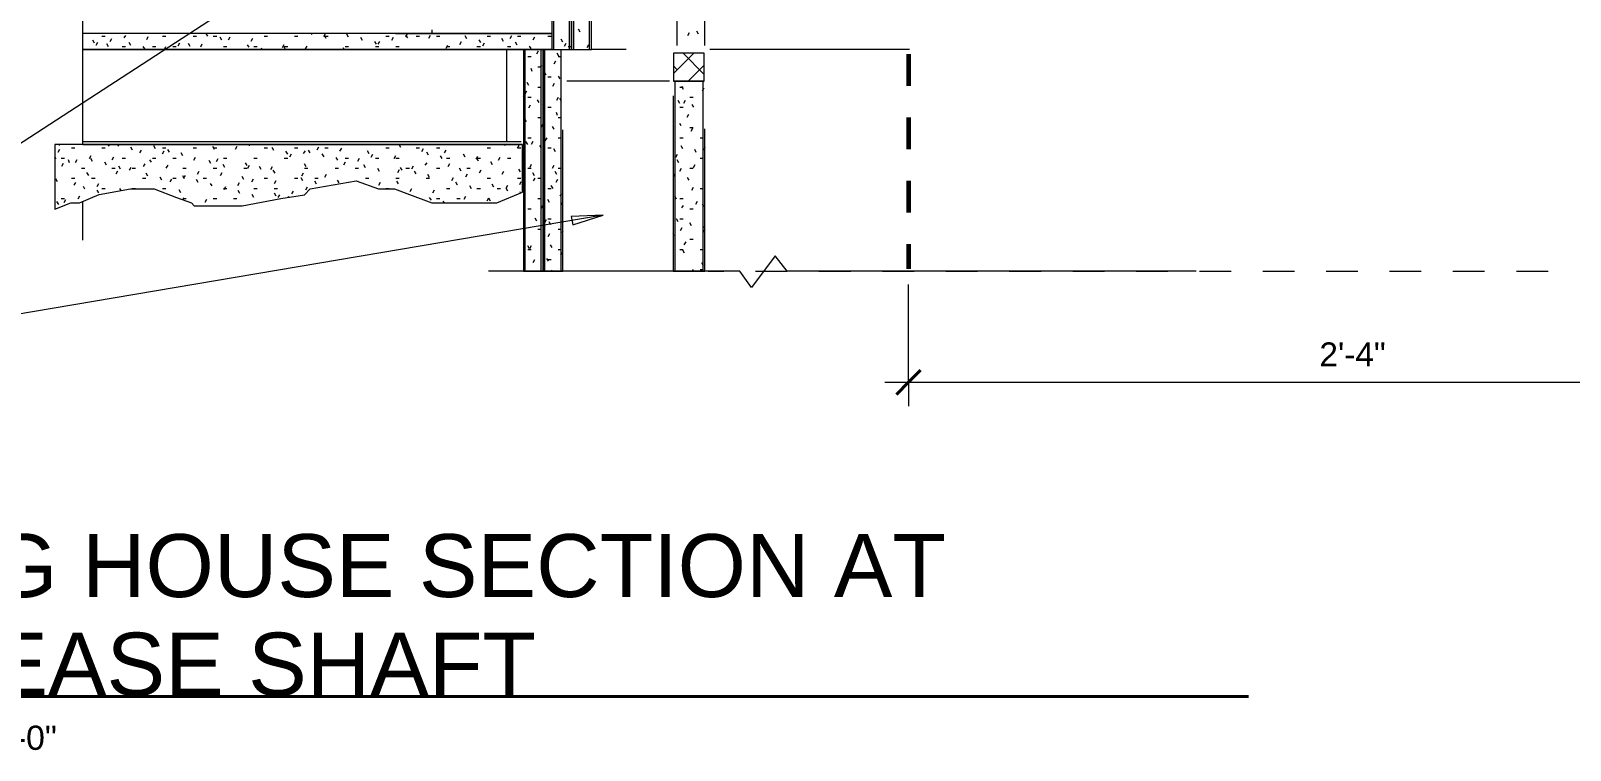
# Model space of a CAD drawing. Header units: inches. Extents: x -293 to 39679, y -468 to 488.
# Drawn here: x 424.89 to 474.6, y 373.6 to 396.82 of the extents above; entities that cross this region are included whole.
import ezdxf

# ---------------------------------------------------------------- set-up
doc = ezdxf.new("R2010")
doc.units = ezdxf.units.IN
doc.header["$MEASUREMENT"] = 0
doc.layers.add('PDF_Geometry', color=7, linetype='Continuous')
doc.layers.add('PDF_Text', color=7, linetype='Continuous')
doc.styles.add('PDF Arial', font='arial.ttf')

msp = doc.modelspace()

# ---------------------------------------------------------------- linework, layer by layer
at = {"layer": 'PDF_Geometry', "color": 253, "lineweight": 9, "true_color": 0xa9a9a9}
for points in [[(441.71157, 412.70827), (441.71157, 396.21502)], [(441.77979, 396.21502), (441.77979, 412.70827)], [(442.28454, 396.21502), (442.28454, 412.70827)], [(442.35275, 412.70827), (442.35275, 396.21502)], [(442.35275, 396.21502), (442.35275, 412.70827)], [(442.42096, 396.21502), (442.42096, 412.70827)], [(442.92572, 396.21502), (442.92572, 412.70827)], [(442.99393, 396.21502), (442.99393, 412.70827)], [(445.76327, 396.3378), (445.76327, 412.69463)], [(446.65, 396.3378), (446.65, 412.69463)], [(426.56889, 393.14556), (426.56889, 398.95707)], [(441.71157, 396.73342), (426.56889, 396.73342)], [(427.94673, 396.66521), (427.89217, 396.58336)], [(429.42008, 396.71978), (429.42008, 396.73342)], [(430.60694, 396.63792), (430.55237, 396.73342)], [(432.06664, 396.71978), (432.06664, 396.73342)], [(433.97653, 396.69249), (433.94924, 396.73342)], [(434.39943, 396.71978), (434.34486, 396.62428)], [(434.42671, 396.56971), (434.37215, 396.66521)], [(435.14974, 396.61064), (435.09517, 396.70613)], [(437.85087, 396.71978), (436.66401, 396.71978)], [(437.04599, 396.70613), (436.99142, 396.61064)], [(437.05963, 396.58336), (437.00506, 396.67885)], [(437.78266, 396.66521), (437.72809, 396.56971)], [(437.85087, 396.71978), (437.85087, 396.84255)], [(441.71157, 396.71978), (437.85087, 396.71978)], [(438.96952, 396.55607), (438.91495, 396.65157)], [(440.41558, 396.65157), (440.36101, 396.55607)], [(442.62559, 396.77434), (442.57102, 396.86984)], [(446.14525, 396.74706), (446.09068, 396.65157)], [(446.44537, 396.70613), (446.3908, 396.80163)], [(426.56889, 396.21502), (441.71157, 396.21502)], [(441.71157, 396.21502), (426.56889, 396.21502)], [(426.95086, 396.41965), (426.8963, 396.51515)], [(427.04636, 396.43329), (426.99179, 396.3378)], [(427.18278, 396.63792), (427.29191, 396.63792)], [(427.40105, 396.29687), (427.34648, 396.39237)], [(427.49655, 396.55607), (427.44198, 396.46058)], [(427.8376, 396.31051), (427.94673, 396.31051)], [(428.12408, 396.3378), (428.06951, 396.43329)], [(428.57427, 396.22866), (428.5197, 396.31051)], [(428.66976, 396.62428), (428.62884, 396.52879)], [(428.81983, 396.31051), (428.92896, 396.31051)], [(429.14724, 396.63792), (429.25637, 396.63792)], [(429.24273, 396.29687), (429.2018, 396.21502)], [(429.47464, 396.31051), (429.58378, 396.31051)], [(429.69292, 396.41965), (429.63835, 396.32416)], [(430.03397, 396.31051), (429.9794, 396.40601)], [(430.12946, 396.63792), (430.2386, 396.63792)], [(430.41595, 396.37872), (430.37502, 396.28323)], [(430.78428, 396.63792), (430.89342, 396.63792)], [(431.05712, 396.51515), (431.00256, 396.61064)], [(431.11169, 396.31051), (431.22083, 396.31051)], [(431.31632, 396.61064), (431.26176, 396.51515)], [(431.94386, 396.28323), (431.88929, 396.36508)], [(432.05299, 396.56971), (431.99843, 396.47422)], [(432.09392, 396.31051), (432.20306, 396.31051)], [(432.36676, 396.21502), (432.33948, 396.25595)], [(432.42133, 396.63792), (432.53047, 396.63792)], [(433.06251, 396.36508), (433.00794, 396.26959)], [(433.07615, 396.31051), (433.18529, 396.31051)], [(433.11708, 396.21502), (433.07615, 396.29687)], [(433.40356, 396.63792), (433.5127, 396.63792)], [(433.79918, 396.32416), (433.74461, 396.22866)], [(434.38579, 396.63792), (434.49492, 396.63792)], [(435.01332, 396.21502), (434.98604, 396.26959)], [(435.04061, 396.31051), (435.14974, 396.31051)], [(435.59993, 396.5015), (435.54536, 396.597)], [(436.05012, 396.37872), (435.99555, 396.47422)], [(436.02283, 396.31051), (436.13197, 396.31051)], [(436.14561, 396.47422), (436.09105, 396.37872)], [(436.35024, 396.63792), (436.45938, 396.63792)], [(436.5958, 396.597), (436.54123, 396.5015)], [(436.67765, 396.31051), (436.78679, 396.31051)], [(436.89593, 396.21502), (436.89593, 396.22866)], [(437.33247, 396.63792), (437.44161, 396.63792)], [(437.8918, 396.21502), (437.8918, 396.21502)], [(437.98729, 396.63792), (438.09643, 396.63792)], [(438.34199, 396.3378), (438.28742, 396.2423)], [(438.3147, 396.31051), (438.42384, 396.31051)], [(438.79217, 396.46058), (438.73761, 396.36508)], [(439.29693, 396.31051), (439.40607, 396.31051)], [(439.41971, 396.43329), (439.36514, 396.52879)], [(439.52884, 396.41965), (439.47428, 396.32416)], [(439.62434, 396.63792), (439.73348, 396.63792)], [(440.15638, 396.47422), (440.10181, 396.56971)], [(440.25187, 396.21502), (440.25187, 393.24105)], [(440.27916, 396.31051), (440.38829, 396.31051)], [(440.59293, 396.35144), (440.53836, 396.44693)], [(440.60657, 396.63792), (440.7157, 396.63792)], [(440.79756, 396.21502), (440.79756, 389.05294)], [(441.43873, 396.21502), (440.79756, 396.21502)], [(440.85212, 389.05294), (440.85212, 396.21502)], [(441.04311, 396.2423), (440.98855, 396.32416)], [(441.15225, 396.61064), (441.09768, 396.51515)], [(441.27503, 396.16045), (441.22046, 396.06496)], [(441.37052, 389.05294), (441.37052, 396.21502)], [(441.43873, 396.21502), (441.43873, 389.05294)], [(441.71157, 396.21502), (441.43873, 396.21502)], [(441.43873, 389.05294), (441.43873, 396.21502)], [(441.4933, 389.05294), (441.4933, 396.21502)], [(441.5888, 396.63792), (441.69793, 396.63792)], [(441.71157, 396.21502), (442.35275, 396.21502)], [(442.06627, 396.44693), (442.0117, 396.54243)], [(442.0117, 389.05294), (442.0117, 396.21502)], [(442.16176, 396.40601), (442.10719, 396.31051)], [(442.24362, 396.31051), (442.35275, 396.31051)], [(442.35275, 396.31051), (442.35275, 396.31051)], [(442.35275, 396.21502), (442.99393, 396.21502)], [(442.89843, 396.36508), (442.84387, 396.26959)], [(444.11258, 396.21502), (442.99393, 396.21502)], [(453.2664, 396.21502), (446.81371, 396.21502)], [(440.93398, 395.9831), (441.04311, 395.9831)], [(441.26139, 395.6557), (441.37052, 395.6557)], [(441.38417, 395.71026), (441.3296, 395.62841)], [(441.83435, 395.83304), (441.77979, 395.73755)], [(441.94349, 395.99675), (441.88892, 396.09224)], [(441.91621, 395.9831), (442.02534, 395.9831)], [(441.08404, 395.50563), (441.04311, 395.60113)], [(441.53423, 395.38285), (441.47966, 395.47835)], [(441.5888, 395.32829), (441.69793, 395.32829)], [(441.98442, 395.26008), (441.92985, 395.35557)], [(445.51771, 395.19187), (442.20269, 395.19187)], [(446.63636, 395.19187), (445.64049, 395.19187)], [(445.69506, 389.05294), (445.69506, 395.19187)], [(446.59543, 389.05294), (446.59543, 395.19187)], [(440.85212, 394.60526), (440.79756, 394.70075)], [(440.89305, 394.86446), (440.83848, 394.76896)], [(440.9749, 395.05544), (440.92034, 395.15094)], [(440.93398, 394.67347), (441.04311, 394.67347)], [(441.26139, 395.00088), (441.37052, 395.00088)], [(441.79343, 395.11001), (441.73886, 395.01452)], [(441.91621, 394.65982), (441.86164, 394.56433)], [(445.62685, 394.71439), (445.62685, 389.05294)], [(445.84512, 395.00088), (445.95426, 395.00088)], [(445.9679, 394.91902), (445.91333, 395.01452)], [(446.17253, 394.67347), (446.28167, 394.67347)], [(446.62272, 394.95995), (446.56815, 394.86446)], [(441.01583, 394.41427), (440.96126, 394.31877)], [(441.30231, 394.49612), (441.24774, 394.59161)], [(441.43873, 394.48248), (441.41145, 394.44155)], [(441.46602, 394.53705), (441.43873, 394.48248)], [(441.5888, 394.34606), (441.69793, 394.34606)], [(441.90256, 394.08686), (441.86164, 394.18235)], [(442.02534, 394.53705), (441.97077, 394.63254)], [(445.84512, 394.46884), (445.79055, 394.56433)], [(445.84512, 394.34606), (445.95426, 394.34606)], [(446.02247, 394.56433), (445.9679, 394.46884)], [(446.29531, 394.34606), (446.24074, 394.44155)], [(440.89305, 393.88223), (440.83848, 393.97772)], [(441.26139, 394.01865), (441.37052, 394.01865)], [(441.42509, 393.80037), (441.37052, 393.71852)], [(441.79343, 393.63667), (441.73886, 393.73216)], [(441.91621, 394.01865), (442.02534, 394.01865)], [(445.62685, 394.01865), (445.62685, 394.01865)], [(445.88605, 393.74581), (445.84512, 393.82766)], [(446.1316, 394.11414), (446.07703, 394.01865)], [(446.17253, 393.69124), (446.28167, 393.69124)], [(440.93398, 393.14556), (440.87941, 393.24105)], [(440.93398, 393.36383), (441.04311, 393.36383)], [(441.09768, 393.24105), (441.04311, 393.14556)], [(441.54787, 393.36383), (441.4933, 393.26833)], [(441.91621, 393.36383), (442.02534, 393.36383)], [(442.06627, 389.05294), (442.06627, 393.62303)], [(445.64049, 393.25469), (445.62685, 393.24105)], [(445.84512, 393.36383), (445.95426, 393.36383)], [(446.25438, 393.66395), (446.19981, 393.56846)], [(446.49994, 393.36383), (446.60908, 393.36383)], [(446.65, 389.05294), (446.65, 393.65031)], [(425.70944, 392.68173), (425.66851, 392.73629)], [(425.81857, 392.98185), (425.764, 392.88636)], [(425.81857, 393.11827), (425.81857, 393.14556)], [(425.87314, 392.70901), (425.98228, 392.70901)], [(426.20055, 393.03642), (426.30969, 393.03642)], [(426.66438, 393.14556), (426.65074, 393.13191)], [(426.82808, 392.77722), (426.77352, 392.68173)], [(426.88265, 392.59987), (426.82808, 392.69537)], [(427.18278, 393.03642), (427.29191, 393.03642)], [(427.42834, 393.14556), (427.38741, 393.09099)], [(427.56476, 392.73629), (427.51019, 392.6408)], [(427.72846, 393.09099), (427.70118, 393.14556)], [(427.8376, 392.70901), (427.94673, 392.70901)], [(428.17865, 392.96821), (428.12408, 393.0637)], [(428.45149, 392.96821), (428.39692, 392.87271)], [(428.81983, 392.70901), (428.92896, 392.70901)], [(428.91532, 393.00914), (428.86075, 393.10463)], [(429.18816, 392.92728), (429.13359, 392.83179)], [(429.14724, 393.03642), (429.25637, 393.03642)], [(429.36551, 392.9), (429.31094, 392.98185)], [(429.47464, 392.70901), (429.58378, 392.70901)], [(429.80205, 392.77722), (429.74749, 392.87271)], [(430.12946, 393.03642), (430.2386, 393.03642)], [(430.19767, 392.72265), (430.14311, 392.62716)], [(430.82521, 392.98185), (430.77064, 393.07735)], [(430.78428, 393.03642), (430.89342, 393.03642)], [(430.93435, 392.68173), (430.87978, 392.58623)], [(431.11169, 392.70901), (431.22083, 392.70901)], [(431.54824, 393.07735), (431.49367, 392.98185)], [(431.9575, 393.14556), (431.94386, 393.10463)], [(432.09392, 392.70901), (432.20306, 392.70901)], [(432.42133, 393.03642), (432.53047, 393.03642)], [(432.7351, 392.95457), (432.68053, 393.05006)], [(433.07615, 392.70901), (433.18529, 392.70901)], [(433.18529, 392.83179), (433.13072, 392.92728)], [(433.29442, 392.83179), (433.23985, 392.73629)], [(433.40356, 393.03642), (433.5127, 393.03642)], [(433.74461, 392.94092), (433.69004, 392.85907)], [(433.90832, 392.87271), (433.85375, 392.96821)], [(434.18116, 393.0637), (434.12659, 392.96821)], [(434.3585, 392.74994), (434.30393, 392.84543)], [(434.38579, 393.03642), (434.49492, 393.03642)], [(434.80869, 392.6408), (434.75412, 392.72265)], [(434.91783, 393.02278), (434.86326, 392.92728)], [(435.04061, 392.70901), (435.14974, 392.70901)], [(435.49079, 392.69537), (435.43623, 392.59987)], [(435.8182, 392.84543), (435.76364, 392.94092)], [(435.92734, 392.81815), (435.87277, 392.72265)], [(436.02283, 392.70901), (436.13197, 392.70901)], [(436.35024, 393.03642), (436.45938, 393.03642)], [(436.50031, 393.14556), (436.48666, 393.13191)], [(436.66401, 392.77722), (436.60944, 392.68173)], [(436.67765, 392.70901), (436.78679, 392.70901)], [(436.84136, 393.05006), (436.78679, 393.14556)], [(437.33247, 393.03642), (437.44161, 393.03642)], [(437.56439, 393.00914), (437.50982, 392.91364)], [(437.72809, 392.8045), (437.67352, 392.9)], [(437.98729, 393.03642), (438.09643, 393.03642)], [(438.17828, 392.69537), (438.12371, 392.77722)], [(438.28742, 392.96821), (438.23285, 392.87271)], [(438.3147, 392.70901), (438.42384, 392.70901)], [(438.91495, 392.73629), (438.86038, 392.83179)], [(439.31057, 392.76358), (439.256, 392.66808)], [(439.29693, 392.70901), (439.40607, 392.70901)], [(439.3515, 392.61352), (439.29693, 392.70901)], [(439.62434, 393.03642), (439.73348, 393.03642)], [(440.0336, 392.72265), (439.97903, 392.62716)], [(440.21095, 393.10463), (440.18366, 393.14556)], [(440.27916, 392.70901), (440.38829, 392.70901)], [(440.64749, 393.11827), (440.59293, 393.02278)], [(440.60657, 393.03642), (440.7157, 393.03642)], [(440.77027, 392.77722), (440.77027, 392.79086)], [(440.82484, 392.69537), (440.79756, 392.74994)], [(441.38417, 393.02278), (441.3296, 393.11827)], [(441.5888, 393.03642), (441.69793, 393.03642)], [(441.83435, 392.91364), (441.77979, 393.00914)], [(445.62685, 392.70901), (445.62685, 392.70901)], [(445.76327, 392.81815), (445.7087, 392.72265)], [(445.94061, 393.00914), (445.88605, 393.10463)], [(446.37716, 392.88636), (446.33623, 392.98185)], [(446.49994, 392.70901), (446.60908, 392.70901)], [(446.65, 393.05006), (446.60908, 392.95457)], [(425.94135, 392.53166), (425.88678, 392.43617)], [(426.14598, 392.55895), (426.10506, 392.65444)], [(426.3779, 392.65444), (426.32333, 392.55895)], [(426.52796, 392.3816), (426.6371, 392.3816)], [(426.75987, 392.14969), (426.70531, 392.24518)], [(427.33284, 392.47709), (427.27827, 392.57259)], [(427.51019, 392.3816), (427.61932, 392.3816)], [(427.68753, 392.28611), (427.63297, 392.19061)], [(427.78303, 392.35432), (427.72846, 392.44981)], [(428.12408, 392.40888), (428.06951, 392.31339)], [(428.16501, 392.3816), (428.27414, 392.3816)], [(428.57427, 392.51802), (428.5197, 392.43617)], [(428.66976, 392.1224), (428.61519, 392.2179)], [(428.79254, 392.57259), (428.73797, 392.65444)], [(429.31094, 392.47709), (429.25637, 392.3816)], [(429.80205, 392.3816), (429.91119, 392.3816)], [(430.32045, 392.27246), (430.26588, 392.17697)], [(430.70243, 392.53166), (430.64786, 392.62716)], [(430.78428, 392.3816), (430.89342, 392.3816)], [(431.05712, 392.23154), (431.00256, 392.13604)], [(431.15262, 392.40888), (431.09805, 392.50438)], [(431.76651, 392.3816), (431.87565, 392.3816)], [(431.87565, 392.46345), (431.82108, 392.55895)], [(431.94386, 392.46345), (431.88929, 392.36796)], [(432.32584, 392.34067), (432.27127, 392.43617)], [(432.68053, 392.42253), (432.62596, 392.32703)], [(432.77602, 392.2179), (432.72146, 392.31339)], [(433.69004, 392.2179), (433.63547, 392.1224)], [(433.78554, 392.42253), (433.73097, 392.51802)], [(433.73097, 392.3816), (433.8401, 392.3816)], [(434.42671, 392.17697), (434.37215, 392.08148)], [(434.7132, 392.3816), (434.82233, 392.3816)], [(435.04061, 392.57259), (434.98604, 392.47709)], [(435.36802, 392.3816), (435.47715, 392.3816)], [(435.69543, 392.39524), (435.64086, 392.49074)], [(436.14561, 392.27246), (436.09105, 392.36796)], [(436.78679, 392.32703), (436.73222, 392.23154)], [(436.88228, 392.31339), (436.82772, 392.40888)], [(437.00506, 392.3816), (437.1142, 392.3816)], [(437.23698, 392.44981), (437.18241, 392.35432)], [(437.33247, 392.20425), (437.2779, 392.28611)], [(437.67352, 392.55895), (437.61896, 392.47709)], [(437.76902, 392.08148), (437.71445, 392.17697)], [(437.98729, 392.3816), (438.09643, 392.3816)], [(438.4102, 392.51802), (438.35563, 392.42253)], [(438.79217, 392.28611), (438.73761, 392.3816)], [(438.98316, 392.19061), (438.92859, 392.09512)], [(438.96952, 392.3816), (439.07866, 392.3816)], [(439.41971, 392.31339), (439.36514, 392.2179)], [(439.80169, 392.49074), (439.74712, 392.58623)], [(440.15638, 392.27246), (440.10181, 392.17697)], [(440.70206, 392.25882), (440.64749, 392.35432)], [(440.93398, 392.3816), (441.04311, 392.3816)], [(441.04311, 392.50438), (441.00219, 392.40888)], [(441.15225, 392.13604), (441.09768, 392.23154)], [(441.77979, 392.46345), (441.72522, 392.36796)], [(441.87528, 392.17697), (441.82071, 392.27246)], [(441.91621, 392.3816), (442.02534, 392.3816)], [(445.69506, 392.10876), (445.64049, 392.20425)], [(445.81784, 392.55895), (445.76327, 392.65444)], [(445.88605, 392.36796), (445.83148, 392.27246)], [(446.17253, 392.3816), (446.28167, 392.3816)], [(446.33623, 392.49074), (446.28167, 392.39524)], [(425.75036, 391.94505), (425.69579, 392.04055)], [(426.20055, 392.05419), (426.30969, 392.05419)], [(426.33697, 391.91777), (426.2824, 391.83592)], [(426.6371, 391.6995), (426.59617, 391.79499)], [(426.85537, 392.05419), (426.96451, 392.05419)], [(427.07364, 391.87684), (427.01907, 391.78135)], [(427.18278, 391.72678), (427.29191, 391.72678)], [(427.81031, 391.65857), (427.76939, 391.72678)], [(428.16501, 391.72678), (428.27414, 391.72678)], [(428.49242, 392.05419), (428.60155, 392.05419)], [(429.11995, 391.99962), (429.06538, 392.09512)], [(429.14724, 391.72678), (429.25637, 391.72678)], [(429.43372, 392.02691), (429.37915, 391.94505)], [(429.47464, 392.05419), (429.58378, 392.05419)], [(429.73384, 391.59036), (429.67928, 391.68586)], [(429.85662, 392.04055), (429.80205, 392.13604)], [(429.87026, 392.14969), (429.8157, 392.05419)], [(430.29317, 391.91777), (430.2386, 392.01326)], [(430.45687, 392.05419), (430.56601, 392.05419)], [(430.74336, 391.80863), (430.68879, 391.89049)], [(431.11169, 391.72678), (431.22083, 391.72678)], [(431.1799, 391.78135), (431.12533, 391.68586)], [(431.61645, 391.90413), (431.56188, 391.80863)], [(431.76651, 392.01326), (431.71194, 392.10876)], [(432.06664, 392.02691), (432.01207, 391.93141)], [(432.09392, 391.72678), (432.20306, 391.72678)], [(432.42133, 392.05419), (432.53047, 392.05419)], [(432.80331, 391.97234), (432.74874, 391.87684)], [(432.74874, 391.72678), (432.85788, 391.72678)], [(433.40356, 392.05419), (433.5127, 392.05419)], [(433.6764, 391.97234), (433.62183, 392.06783)], [(433.81282, 391.76771), (433.75825, 391.67221)], [(434.05838, 392.05419), (434.16751, 392.05419)], [(434.11295, 391.8632), (434.05838, 391.9587)], [(434.84962, 391.90413), (434.79505, 391.99962)], [(435.43623, 391.9587), (435.43623, 391.9587)], [(435.69543, 392.05419), (435.80456, 392.05419)], [(436.1729, 391.91777), (436.11833, 391.82228)], [(436.35024, 391.72678), (436.45938, 391.72678)], [(436.67765, 392.05419), (436.78679, 392.05419)], [(436.75951, 391.87684), (436.70494, 391.9587)], [(437.18241, 391.71314), (437.12784, 391.61764)], [(437.65988, 392.05419), (437.76902, 392.05419)], [(438.3147, 391.72678), (438.42384, 391.72678)], [(438.53297, 392.06783), (438.47841, 391.97234)], [(438.66939, 391.83592), (438.61483, 391.93141)], [(439.11958, 391.71314), (439.06501, 391.80863)], [(439.29693, 391.72678), (439.40607, 391.72678)], [(439.62434, 392.05419), (439.73348, 392.05419)], [(439.84261, 391.76771), (439.78804, 391.8632)], [(439.95175, 391.72678), (440.06089, 391.72678)], [(440.27916, 391.82228), (440.22459, 391.72678)], [(440.2928, 391.64493), (440.23823, 391.74042)], [(440.60657, 392.05419), (440.7157, 392.05419)], [(440.7157, 391.94505), (440.67478, 391.84956)], [(441.16589, 392.05419), (441.11132, 391.97234)], [(441.26139, 392.05419), (441.37052, 392.05419)], [(441.5888, 391.72678), (441.69793, 391.72678)], [(441.7525, 391.72678), (441.69793, 391.82228)], [(441.90256, 392.01326), (441.848, 391.91777)], [(445.62685, 391.72678), (445.62685, 391.72678)], [(446.14525, 391.99962), (446.09068, 392.08148)], [(446.28167, 391.75407), (446.2271, 391.65857)], [(446.49994, 391.72678), (446.60908, 391.72678)], [(425.79129, 391.20838), (425.73672, 391.30388)], [(425.87314, 391.39937), (425.98228, 391.39937)], [(426.00956, 391.35845), (425.95499, 391.26295)], [(426.45975, 391.48122), (426.40518, 391.38573)], [(426.56889, 390.06245), (426.56889, 391.31752)], [(427.08728, 391.59036), (427.03272, 391.67221)], [(429.82934, 391.42666), (429.80205, 391.37209)], [(429.80205, 391.39937), (429.91119, 391.39937)], [(430.56601, 391.37209), (430.51144, 391.27659)], [(430.78428, 391.39937), (430.89342, 391.39937)], [(431.4391, 391.39937), (431.54824, 391.39937)], [(431.64373, 391.56308), (431.58916, 391.65857)], [(432.09392, 391.4403), (432.03935, 391.53579)], [(432.81695, 391.48122), (432.76238, 391.57672)], [(432.92609, 391.52215), (432.87152, 391.4403)], [(433.22621, 391.4403), (433.21257, 391.46758)], [(433.36263, 391.64493), (433.30806, 391.54943)], [(437.82359, 391.3448), (437.76902, 391.4403)], [(437.91908, 391.67221), (437.86451, 391.57672)], [(437.98729, 391.39937), (438.09643, 391.39937)], [(438.24649, 391.26295), (438.20556, 391.31752)], [(438.64211, 391.39937), (438.75125, 391.39937)], [(438.92859, 391.46758), (438.87403, 391.37209)], [(439.66527, 391.41301), (439.6107, 391.31752)], [(439.73348, 391.31752), (439.67891, 391.41301)], [(440.70206, 391.57672), (440.68842, 391.61764)], [(441.26139, 391.39937), (441.37052, 391.39937)], [(441.64336, 391.27659), (441.5888, 391.37209)], [(442.02534, 391.56308), (441.97077, 391.48122)], [(442.06627, 391.1811), (442.02534, 391.26295)], [(445.73598, 391.38573), (445.68141, 391.48122)], [(445.84512, 391.39937), (445.95426, 391.39937)], [(445.95426, 391.1811), (445.89969, 391.09925)], [(446.40444, 391.30388), (446.34988, 391.20838)], [(446.63636, 391.14017), (446.58179, 391.23567)], [(443.37591, 390.86733), (422.3262, 387.30675)], [(440.79756, 390.7582), (440.79756, 390.7582)], [(440.93398, 391.07196), (441.04311, 391.07196)], [(441.2341, 390.67634), (441.17953, 390.77184)], [(441.41145, 391.16746), (441.35688, 391.07196)], [(441.53423, 390.71727), (441.47966, 390.62177)], [(441.5888, 390.74455), (441.69793, 390.74455)], [(445.79055, 390.64906), (445.73598, 390.74455)], [(445.84512, 390.74455), (445.95426, 390.74455)], [(446.17253, 391.07196), (446.28167, 391.07196)], [(441.26139, 390.41714), (441.37052, 390.41714)], [(441.64336, 390.26708), (441.5888, 390.17159)], [(441.68429, 390.55356), (441.62972, 390.64906)], [(441.91621, 390.41714), (442.02534, 390.41714)], [(442.06627, 390.34893), (442.03898, 390.29436)], [(445.62685, 390.41714), (445.62685, 390.41714)], [(445.66777, 390.19887), (445.62685, 390.26708)], [(445.91333, 390.45807), (445.85876, 390.36258)], [(446.2271, 390.52628), (446.17253, 390.62177)], [(446.65, 390.41714), (446.59543, 390.32165)], [(446.65, 390.45807), (446.62272, 390.499)], [(440.98855, 389.77597), (440.93398, 389.87146)], [(440.93398, 389.76232), (441.04311, 389.76232)], [(441.04311, 389.87146), (440.98855, 389.77597)], [(441.72522, 389.81689), (441.67065, 389.91239)], [(441.91621, 389.76232), (442.02534, 389.76232)], [(445.84512, 389.76232), (445.95426, 389.76232)], [(445.99518, 389.63955), (445.94061, 389.73504)], [(446.03611, 390.00788), (445.98154, 389.91239)], [(446.17253, 390.08973), (446.28167, 390.08973)], [(446.49994, 389.76232), (446.60908, 389.76232)], [(441.15225, 389.42127), (441.09768, 389.32578)], [(441.60244, 389.38035), (441.54787, 389.4622)], [(441.5888, 389.43491), (441.69793, 389.43491)], [(442.05263, 389.65319), (441.99806, 389.57134)], [(446.60908, 389.23028), (446.55451, 389.32578)], [(448.92823, 389.55769), (448.16427, 388.53454)], [(449.3102, 389.05294), (448.92823, 389.55769)], [(447.78229, 389.05294), (439.66527, 389.05294)], [(440.79756, 389.05294), (441.43873, 389.05294)], [(441.43873, 389.05294), (442.06627, 389.05294)], [(441.72522, 389.09386), (441.69793, 389.05294)], [(445.62685, 389.10751), (445.62685, 389.10751)], [(445.62685, 389.05294), (446.65, 389.05294)], [(446.28167, 389.10751), (446.24074, 389.05294)], [(446.49994, 389.10751), (446.60908, 389.10751)], [(446.75914, 389.05294), (447.26389, 389.05294)], [(448.16427, 388.53454), (447.78229, 389.05294)], [(448.28705, 389.05294), (449.3102, 389.05294)], [(462.51572, 389.05294), (449.3102, 389.05294)], [(450.33336, 389.05294), (451.37015, 389.05294)], [(452.39331, 389.05294), (453.41646, 389.05294)], [(454.43962, 389.05294), (455.46277, 389.05294)], [(456.48593, 389.05294), (457.50908, 389.05294)], [(458.53224, 389.05294), (459.55539, 389.05294)], [(460.57855, 389.05294), (461.6017, 389.05294)], [(462.62486, 389.05294), (463.64801, 389.05294)], [(464.67117, 389.05294), (465.69432, 389.05294)], [(466.71747, 389.05294), (467.74063, 389.05294)], [(468.76378, 389.05294), (469.78694, 389.05294)], [(470.81009, 389.05294), (471.83325, 389.05294)], [(472.8564, 389.05294), (473.87956, 389.05294)]]:
    msp.add_lwpolyline(points, dxfattribs=at)
at = {"layer": 'PDF_Geometry', "lineweight": 9}
for points in [[(451.0291, 410.37548), (422.91281, 392.10876)], [(453.22548, 385.47872), (453.22548, 388.63003)], [(452.46152, 385.47872), (482.66505, 385.47872)], [(453.22548, 385.47872), (453.22548, 384.70112)]]:
    msp.add_lwpolyline(points, dxfattribs=at)
at = {"layer": 'PDF_Geometry', "color": 253, "lineweight": 9, "true_color": 0xb1b1b1}
for points in [[(445.64049, 395.43742), (446.29531, 396.09224)], [(445.76327, 395.5602), (445.64049, 395.68298)], [(446.63636, 395.41014), (445.95426, 396.09224)], [(446.11796, 395.19187), (446.63636, 395.71026)]]:
    msp.add_lwpolyline(points, dxfattribs=at)
at = {"layer": 'PDF_Geometry', "color": 253, "lineweight": 18, "true_color": 0xa9a9a9}
for points in [[(446.63636, 396.09224), (445.64049, 396.09224)], [(445.64049, 396.09224), (445.64049, 395.19187)], [(446.63636, 395.19187), (446.63636, 396.09224)], [(445.64049, 395.19187), (446.63636, 395.19187)], [(426.56889, 393.24105), (440.72935, 393.24105)], [(440.77027, 393.14556), (425.66851, 393.14556)], [(425.66851, 393.14556), (425.66851, 391.05832)], [(426.56889, 393.14556), (440.72935, 393.14556)], [(440.77027, 391.604), (440.77027, 393.14556)], [(427.10093, 391.53579), (428.11044, 391.71314)], [(428.11044, 391.71314), (428.87439, 391.71314)], [(428.87439, 391.71314), (429.59742, 391.4403)], [(433.73097, 391.52215), (433.90832, 391.71314)], [(433.90832, 391.71314), (435.3953, 391.97234)], [(435.3953, 391.97234), (436.11833, 391.71314)], [(436.11833, 391.71314), (436.63673, 391.71314)], [(436.63673, 391.71314), (437.1142, 391.53579)], [(425.66851, 391.05832), (426.18691, 391.26295)], [(426.18691, 391.26295), (426.45975, 391.26295)], [(426.45975, 391.26295), (427.10093, 391.53579)], [(429.59742, 391.4403), (430.0749, 391.26295)], [(430.0749, 391.26295), (430.17039, 391.16746)], [(431.71194, 391.16746), (432.96701, 391.39937)], [(432.96701, 391.39937), (433.73097, 391.52215)], [(437.1142, 391.53579), (437.83723, 391.26295)], [(437.83723, 391.26295), (438.34199, 391.26295)], [(438.34199, 391.26295), (439.93811, 391.26295)], [(439.93811, 391.26295), (440.77027, 391.604)], [(430.17039, 391.16746), (430.94799, 391.16746)], [(430.94799, 391.16746), (431.71194, 391.16746)]]:
    msp.add_lwpolyline(points, dxfattribs=at)
at = {"layer": 'PDF_Geometry', "lineweight": 60}
for points in [[(453.22548, 396.06496), (453.22548, 395.0418)], [(453.22548, 394.01865), (453.22548, 392.99549)], [(453.22548, 391.97234), (453.22548, 390.94918)], [(453.22548, 389.92603), (453.22548, 389.13479)]]:
    msp.add_lwpolyline(points, dxfattribs=at)
at = {"layer": 'PDF_Geometry', "color": 253, "lineweight": 9, "true_color": 0xa9a9a9}
msp.add_lwpolyline([(443.37591, 390.86733), (442.33911, 390.82641), (442.39368, 390.55356)], close=True, dxfattribs=at)
at = {"layer": 'PDF_Geometry', "lineweight": 40}
for points in [[(453.22548, 385.47872), (453.6211, 385.86069)], [(453.22548, 385.47872), (452.8435, 385.0831)], [(418.15173, 375.32902), (464.20734, 375.32902)]]:
    msp.add_lwpolyline(points, dxfattribs=at)

# ---------------------------------------------------------------- texts
at = {"layer": 'PDF_Text', "attachment_point": 7, "style": 'PDF Arial'}
for s, insert, char_height in [('2\'-4"', (466.49914, 385.98949), 0.769171), ('DOG HOUSE SECTION AT', (419.29762, 378.51151), 2.0307919), ('GREASE SHAFT', (419.29762, 375.33291), 2.0307919), ('1 1/2" = 1\'-0"', (419.50225, 373.59898), 0.7811819)]:
    msp.add_mtext(s, dxfattribs=dict(at, insert=insert, char_height=char_height))

doc.saveas('drawing.dxf')
